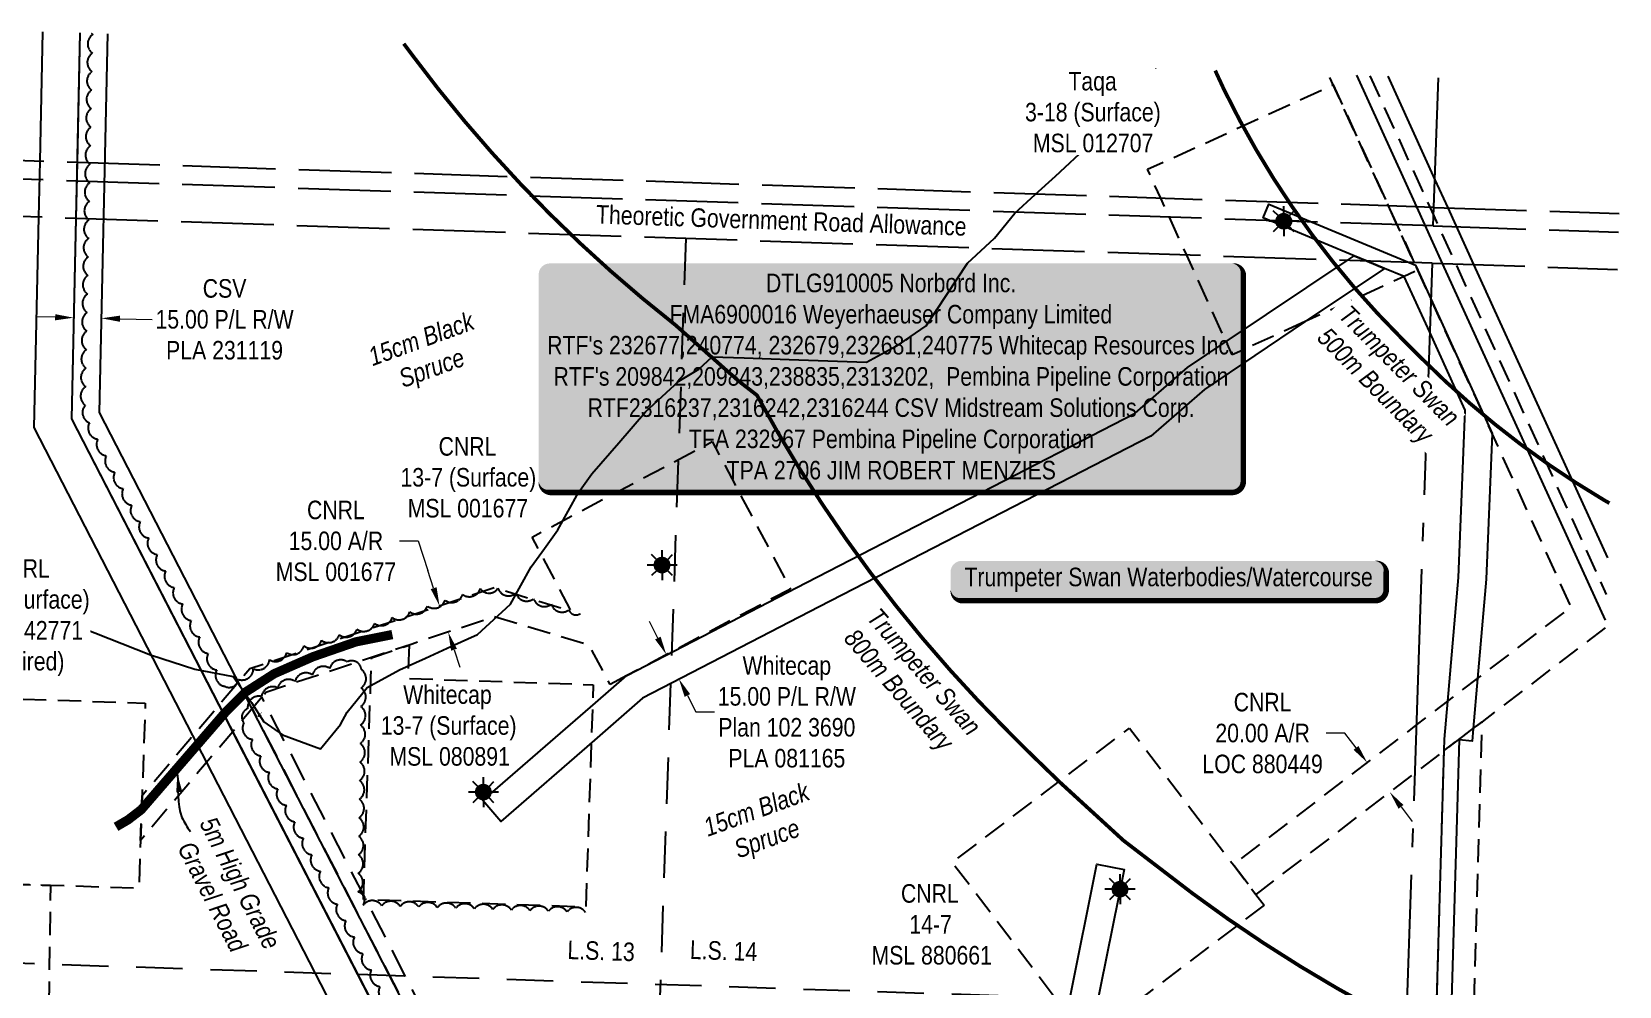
# Model space of a CAD drawing. Extents: x 348161 to 350530, y 6160682 to 6162839.
# Drawn here: x 348981 to 349838, y 6161262 to 6161777 of the extents above; entities that cross this region are included whole.
import ezdxf
from ezdxf.enums import TextEntityAlignment as Align

# ---------------------------------------------------------------- set-up
doc = ezdxf.new("R2010")
doc.units = 0
doc.header["$LTSCALE"] = 5
doc.header["$PDSIZE"] = 0.5
for name, pattern in [('0', [1, 1, 0]), ('DASHDOT2', [12.7, 6.35, -3.175, 0, -3.175]), ('foc-ACCESSROAD', [3.75, 2.5, -1.25]), ('foc-LSD', [8, 5, -3]), ('foc-QUARTERLINE', [33, 25, -3, 2, -3]), ('foc-UNSURVEYED', [12.5, 10, -2.5]), ('HIDDEN2', [4.7625, 3.175, -1.5875])]:
    doc.linetypes.add(name, pattern=pattern)
doc.layers.get('Defpoints').update_dxf_attribs({"color": 9})
for name, color, linetype in [('AS-ROADS', 254, 'Continuous'), ('AS-SURFACE IMPACT', 7, 'Continuous'), ('AS-WILDLIFE', 131, 'DASHDOT2'), ('AS-WILDLIFE-BLOCK', 131, 'Continuous'), ('C-RW', 13, 'Continuous'), ('F-AR', 190, 'foc-ACCESSROAD'), ('F-RW', 190, 'Continuous'), ('F-WS', 190, 'foc-ACCESSROAD'), ('F-WS-S', 190, 'Continuous'), ('L-QSEC', 8, 'foc-QUARTERLINE'), ('L-ROAD-T', 7, 'Continuous'), ('L-SECTION-LSD', 7, 'foc-LSD'), ('L-USEC', 7, 'foc-UNSURVEYED'), ('T-BUSH', 110, '0'), ('T-BUSH-T', 110, 'Continuous'), ('T-EXISTING TFA', 220, 'HIDDEN2'), ('WETLAND', 143, 'Continuous')]:
    doc.layers.add(name, color=color, linetype=linetype)
for name, color, linetype, lineweight in [('C-RW-T', 13, 'Continuous', 9), ('F-RW-T', 190, 'Continuous', 9), ('F-WS-T', 190, 'Continuous', 9), ('T-TEXT', 48, 'Continuous', 18)]:
    doc.layers.add(name, color=color, linetype=linetype, lineweight=lineweight)
for name, color, linetype, plot in [('HYBRID-CC', 171, 'Continuous', False), ('Z-DESCRIPTION', 4, 'Continuous', False), ('Z-ELEVATION', 2, 'Continuous', False), ('Z-MSPOINT', 7, 'Continuous', False), ('Z-POINTNUMBER', 6, 'Continuous', False)]:
    doc.layers.add(name, color=color, linetype=linetype, plot=plot)
doc.styles.add('100L', font='ARIALN.TTF', dxfattribs={"height": 11})
doc.styles.add('240', font='ARIALN.TTF', dxfattribs={"height": 30})
doc.styles.add('80', font='ARIALN.TTF', dxfattribs={"height": 10})
doc.styles.add('80CG', font='ARIALN.TTF', dxfattribs={"height": 10})
doc.styles.add('80L', font='ARIALN.TTF', dxfattribs={"height": 10})
doc.styles.get("Standard").update_dxf_attribs({"font": 'ARIALN.TTF'})
doc.dimstyles.new('Compass 5 000', dxfattribs={"dimscale": 5, "dimtxt": 9, "dimasz": 2, "dimexe": 0.2, "dimexo": 0.0625, "dimgap": 0.5, "dimtad": 0, "dimtih": 1, "dimtoh": 1, "dimzin": 0, "dimdsep": 46, "dimtxsty": '80CG', "dimcen": 0.1, "dimse1": 1, "dimse2": 1, "dimclrd": 256, "dimclrt": 256, "dimaunit": 1, "dimadec": 4, "dimazin": 0, "dimtfac": 0.06, "dimtofl": 0, "dimtmove": 0, "dimatfit": 1, "dimfxl": 0.2, "dimtolj": 1, "dimtzin": 0, "dimlwd": -1, "dimarcsym": 0})

# ---------------------------------------------------------------- blocks, each defined once
blk = doc.blocks.new('GAS')
h = blk.add_hatch(color=255)
h.dxf.hatch_style = 1
edge = h.paths.add_edge_path()
edge.add_arc((0, 0), 0.9, 0, 360)
for p, q in [((-0.81, 0), (-1.62, 0)), ((-0.57, 0.57), (-1.14, 1.14)), ((0, 0.81), (0, 1.62)), ((0.57, 0.57), (1.14, 1.14)), ((1.62, 0), (0.81, 0)), ((-0.57, -0.57), (-1.14, -1.14)), ((0, -0.81), (0, -1.62)), ((1.14, -1.14), (0.57, -0.57))]:
    blk.add_line(p, q)
blk.add_circle((0, 0), 0.8)
blk = doc.blocks.new('NEZD Point')
at = {"layer": 'Z-MSPOINT'}
blk.add_point((0, 0), dxfattribs=at)
at = {"layer": 'Z-DESCRIPTION', "flags": 8}
blk.add_attdef('DESCRIPTION', (0, 0), '', height=0.5, rotation=24, dxfattribs=at)
at = {"layer": 'Z-ELEVATION', "flags": 8}
blk.add_attdef('ELEVATION', (0, 0), '', height=0.5, rotation=45, dxfattribs=at)
at = {"layer": 'Z-POINTNUMBER', "flags": 8}
blk.add_attdef('NUMBER', (0, 0), '', height=0.5, dxfattribs=at)
blk = doc.blocks.new('*U437')
h = blk.add_hatch(color=255)
edge = h.paths.add_edge_path()
edge.add_line((-184, -62.5), (184, -62.5))
edge.add_arc((184, -56.5), 6, 270, 360)
edge.add_line((190, -56.5), (190, 55))
edge.add_arc((184, 55), 6, 0, 90)
edge.add_line((184, 61), (-184, 61))
edge.add_arc((-184, 55), 6, 90, 180)
edge.add_line((-190, 55), (-190, -56.5))
edge.add_arc((-184, -56.5), 6, 180, 270)
at = {"color": 44, "flags": 128}
blk.add_lwpolyline([(-184, -62.5, 3, 3, 0), (184, -62.5, 3, 3, 0.414214), (190, -56.5, 3, 3, 0), (190, 55, 3, 0, 0.414214), (184, 61, 0, 0, 0), (-184, 61, 0, 0, 0.414214), (-190, 55, 0, 0, 0), (-190, -56.5, 0, 3, 0.414214)], format="xyseb", close=True, dxfattribs=at)
at = {"color": 44, "style": '80'}
blk.add_attdef('ENTER_TEXT_001', (-35.99, -5), '', height=10, dxfattribs=at)
blk = doc.blocks.new('*D440')
at = {"layer": 'C-RW-T', "transparency": 16777216}
for p, q in [((348994, 6161622.7), (348984.01, 6161622.92)), ((349028.99, 6161621.93), (349046.28, 6161621.54))]:
    blk.add_line(p, q, dxfattribs=at)
for points in [[(348994.04, 6161624.37), (348993.97, 6161621.04), (349004, 6161622.48)], [(349029.03, 6161623.59), (349028.95, 6161620.26), (349018.99, 6161622.15)]]:
    blk.add_solid(points, dxfattribs=at)
at = {"layer": 'Defpoints', "color": 0, "transparency": 16777216}
for p in [(349004.72, 6161654.82), (349019.71, 6161654.49), (349018.99, 6161622.15)]:
    blk.add_point(p, dxfattribs=at)
at = {"layer": 'C-RW-T', "transparency": 16777216, "insert": (349085.37, 6161621.54), "char_height": 10, "attachment_point": 5, "style": '80CG'}
blk.add_mtext('\\A1;CSV\\P15.00 P/L R/W\\PPLA 231119', dxfattribs=at)
blk = doc.blocks.new('*D444')
at = {"layer": 'Defpoints', "color": 0, "transparency": 16777216}
for p in [(349737.87, 6161213.46), (349737.75, 6161209.14), (349745.74, 6161208.9)]:
    blk.add_point(p, dxfattribs=at)
at = {"layer": 'F-RW-T', "transparency": 16777216}
for p, q in [((349727.88, 6161213.75), (349717.88, 6161214.05)), ((349755.86, 6161212.93), (349765.86, 6161212.64))]:
    blk.add_line(p, q, dxfattribs=at)
for points in [[(349727.93, 6161215.42), (349727.83, 6161212.09), (349737.87, 6161213.46)], [(349755.91, 6161214.6), (349755.81, 6161211.26), (349745.87, 6161213.22)]]:
    blk.add_solid(points, dxfattribs=at)
at = {"layer": 'F-RW-T', "transparency": 16777216, "insert": (349679.15, 6161214.05), "char_height": 10, "attachment_point": 5, "style": '80CG'}
blk.add_mtext('\\A1;Taqa\\P8.00 P/L R/W\\PPlan 082 6667\\PPLA 012941', dxfattribs=at)
blk = doc.blocks.new('*D448')
at = {"layer": 'Defpoints', "color": 0, "transparency": 16777216}
for p in [(349201.27, 6161467.16), (349129.04, 6161443.25), (349133.75, 6161429.02)]:
    blk.add_point(p, dxfattribs=at)
at = {"layer": 'F-RW-T', "transparency": 16777216}
for p, q in [((349179.71, 6161502.08), (349189.71, 6161502.08)), ((349189.71, 6161502.08), (349194.99, 6161486.15)), ((349198.13, 6161476.65), (349194.99, 6161486.15)), ((349209.12, 6161443.43), (349212.27, 6161433.94))]:
    blk.add_line(p, q, dxfattribs=at)
for points in [[(349199.71, 6161477.18), (349196.55, 6161476.13), (349201.27, 6161467.16)], [(349210.71, 6161443.95), (349207.54, 6161442.91), (349205.98, 6161452.92)]]:
    blk.add_solid(points, dxfattribs=at)
at = {"layer": 'F-RW-T', "transparency": 16777216, "insert": (349145.43, 6161502.08), "char_height": 10, "attachment_point": 5, "style": '80CG'}
blk.add_mtext('\\A1;CNRL\\P15.00 A/R\\PMSL 001677', dxfattribs=at)
blk = doc.blocks.new('*D452')
at = {"layer": 'Defpoints', "color": 0, "transparency": 16777216}
for p in [(349535.08, 6161549.63), (349541.86, 6161536.45), (349330.38, 6161427.67)]:
    blk.add_point(p, dxfattribs=at)
at = {"layer": 'F-RW-T', "transparency": 16777216}
for p, q in [((349319.03, 6161449.74), (349314.45, 6161458.63)), ((349334.95, 6161418.78), (349339.53, 6161409.88)), ((349339.53, 6161409.88), (349349.53, 6161409.88))]:
    blk.add_line(p, q, dxfattribs=at)
for points in [[(349320.51, 6161450.5), (349317.55, 6161448.98), (349323.6, 6161440.85)], [(349336.44, 6161419.54), (349333.47, 6161418.01), (349330.38, 6161427.67)]]:
    blk.add_solid(points, dxfattribs=at)
at = {"layer": 'F-RW-T', "transparency": 16777216, "insert": (349388.61, 6161409.88), "char_height": 10, "attachment_point": 5, "style": '80CG'}
blk.add_mtext('\\A1;Whitecap\\P15.00 P/L R/W\\PPlan 102 3690\\PPLA 081165', dxfattribs=at)
blk = doc.blocks.new('*D453')
at = {"layer": 'Defpoints', "color": 0, "transparency": 16777216}
for p in [(349700.46, 6161381.66), (349701.61, 6161382.55), (349712.58, 6161365.77)]:
    blk.add_point(p, dxfattribs=at)
at = {"layer": 'F-RW-T', "transparency": 16777216}
for p, q in [((349689.48, 6161398.45), (349679.48, 6161398.45)), ((349695.55, 6161390.5), (349689.48, 6161398.45)), ((349719.81, 6161358.7), (349725.87, 6161350.75))]:
    blk.add_line(p, q, dxfattribs=at)
for points in [[(349696.87, 6161391.51), (349694.22, 6161389.49), (349701.61, 6161382.55)], [(349721.13, 6161359.71), (349718.48, 6161357.69), (349713.74, 6161366.65)]]:
    blk.add_solid(points, dxfattribs=at)
at = {"layer": 'F-RW-T', "transparency": 16777216, "insert": (349645.17, 6161398.45), "char_height": 10, "attachment_point": 5, "style": '80CG'}
blk.add_mtext('\\A1;CNRL\\P20.00 A/R\\PLOC 880449', dxfattribs=at)
blk = doc.blocks.new('*U459')
h = blk.add_hatch(color=255)
edge = h.paths.add_edge_path()
edge.add_line((-111.5, -11.5), (111.5, -11.5))
edge.add_arc((111.5, -5.5), 6, 270, 360)
edge.add_line((117.5, -5.5), (117.5, 4))
edge.add_arc((111.5, 4), 6, 0, 90)
edge.add_line((111.5, 10), (-111.5, 10))
edge.add_arc((-111.5, 4), 6, 90, 180)
edge.add_line((-117.5, 4), (-117.5, -5.5))
edge.add_arc((-111.5, -5.5), 6, 180, 270)
at = {"color": 131, "flags": 128}
blk.add_lwpolyline([(-111.5, -11.5, 3, 3, 0), (111.5, -11.5, 3, 3, 0.414214), (117.5, -5.5, 3, 3, 0), (117.5, 4, 3, 0, 0.414214), (111.5, 10, 0, 0, 0), (-111.5, 10, 0, 0, 0.414214), (-117.5, 4, 0, 0, 0), (-117.5, -5.5, 0, 3, 0.414214)], format="xyseb", close=True, dxfattribs=at)
at = {"color": 131, "style": '80'}
blk.add_attdef('ENTER_TEXT_001', (-35.99, -5), '', height=10, dxfattribs=at)

msp = doc.modelspace()

# ---------------------------------------------------------------- linework, layer by layer
at = {"layer": 'AS-ROADS', "const_width": 4.999, "flags": 128}
msp.add_lwpolyline([(349026.835, 6161347.929), (349033.375, 6161351.743), (349040.431, 6161357.164), (349085.958, 6161409.844), (349096.582, 6161420.519), (349112.14, 6161430.496), (349133.096, 6161439.674), (349156.293, 6161447.696), (349175.841, 6161451.619)], dxfattribs=at)
at = {"layer": 'AS-WILDLIFE', "const_width": 2, "flags": 128}
for points in [[(349821.143, 6161198.198), (349820.638, 6161198.369), (349797.758, 6161206.893), (349775.148, 6161216.111), (349752.831, 6161226.015), (349730.826, 6161236.596), (349726.83, 6161238.593), (349706.05, 6161249.361), (349685.593, 6161260.733), (349665.479, 6161272.698), (349645.723, 6161285.247), (349626.343, 6161298.368), (349607.355, 6161312.051), (349570.179, 6161340.528), (349535.644, 6161372.155), (349518.854, 6161388.46), (349507.865, 6161399.449), (349492.026, 6161415.708), (349476.666, 6161432.42), (349461.798, 6161449.571), (349447.433, 6161467.146), (349433.585, 6161485.131), (349420.265, 6161503.51), (349407.484, 6161522.268), (349395.253, 6161541.389), (349383.582, 6161560.857), (349372.48, 6161580.655), (349362.538, 6161588.364), (349328.343, 6161618.656), (349310.776, 6161632.861), (349293.635, 6161647.579), (349276.936, 6161662.797), (349260.694, 6161678.501), (349244.923, 6161694.677), (349229.636, 6161711.312), (349214.847, 6161728.391), (349200.568, 6161745.9), (349186.813, 6161763.822), (349182.01, 6161770.225)], [(349619.616, 6161755.732), (349624.386, 6161745.459), (349632.73, 6161729.1), (349641.673, 6161713.062), (349651.204, 6161697.365), (349661.309, 6161682.032), (349671.974, 6161667.083), (349683.185, 6161652.539), (349694.927, 6161638.42), (349707.182, 6161624.744), (349719.936, 6161611.532), (349730.925, 6161600.543), (349743.763, 6161588.156), (349757.035, 6161576.235), (349770.724, 6161564.795), (349784.812, 6161553.851), (349799.281, 6161543.417), (349814.114, 6161533.505), (349829.291, 6161524.129), (349832.205, 6161522.47)]]:
    msp.add_lwpolyline(points, dxfattribs=at)
at = {"layer": 'C-RW', "flags": 128}
for points in [[(349007.406, 6161776.008), (349002.792, 6161567.945), (349353.12, 6160887.919), (349516.744, 6160853.958), (349585.092, 6160762.825), (349747.609, 6160761.905), (349747.777, 6160766.903), (349806.392, 6160766.571)], [(349806.733, 6160776.567), (349592.622, 6160777.779), (349525.341, 6160867.49), (349363.174, 6160901.148), (349017.87, 6161571.424), (349022.395, 6161775.511)]]:
    msp.add_lwpolyline(points, dxfattribs=at)
at = {"layer": 'F-AR', "flags": 128}
for points in [[(349829.879, 6161455.252), (349763.502, 6161404.614), (349758.78, 6161401.011), (349743.039, 6161389.002), (349727.174, 6161376.9), (349641.479, 6161311.523), (349629.386, 6161327.445), (349728.055, 6161402.718), (349745.007, 6161415.651), (349761.136, 6161427.956), (349811.624, 6161466.473), (349768.939, 6161560.098), (349735.894, 6161632.578), (349728.845, 6161648.042), (349727.579, 6161650.819), (349726.974, 6161652.146), (349713.001, 6161682.791), (349683.224, 6161748.104), (349680.668, 6161753.71)], [(349702.995, 6161752.97), (349735.324, 6161682.053), (349737.424, 6161677.44), (349749.294, 6161651.407), (349830.494, 6161473.287)], [(349723.154, 6160747.1), (349724.764, 6160795.027), (349725.099, 6160805.024), (349726.509, 6160847.017), (349731.104, 6160983.795), (349731.202, 6160986.789), (349734.232, 6161089.72), (349743.039, 6161389.002), (349758.78, 6161401.011), (349763.502, 6161404.614), (349751.188, 6160986.158), (349746.493, 6160846.354), (349745.102, 6160804.911), (349744.766, 6160794.913), (349744.498, 6160786.917), (349744.162, 6160776.921), (349743.138, 6160746.439)]]:
    msp.add_lwpolyline(points, dxfattribs=at)
msp.add_lwpolyline([(348986.796, 6160976.959), (348966.808, 6160977.524), (348971.469, 6161316.975), (348991.456, 6161316.313), (348986.796, 6160976.959)], close=True, dxfattribs=at)
at = {"layer": 'F-RW'}
for points in [[(349397.623, 6160757.871), (349345.205, 6160859.615), (349268.002, 6161009.46), (349261.219, 6161022.626), (349258.697, 6161027.52), (349254.254, 6161036.145), (349075.734, 6161382.671), (349068.302, 6161397.098), (348982.69, 6161563.307), (348985.204, 6161676.708), (348985.873, 6161706.87), (348987.421, 6161776.67)], [(349007.406, 6161776.008), (349005.858, 6161706.207), (349005.189, 6161676.045), (349002.792, 6161567.945), (349082.29, 6161413.609), (349089.721, 6161399.182), (349270.394, 6161048.471), (349274.84, 6161039.844), (349277.36, 6161034.952), (349284.144, 6161021.784), (349368.087, 6160858.858), (349420.505, 6160757.113)], [(348910.9, 6160773.974), (349036.439, 6160869.839), (349144.644, 6160952.476), (349169.958, 6160971.767), (349536.341, 6161251.602), (349541.137, 6161255.266), (349555.722, 6161327.803), (349570.424, 6161324.847), (349554.724, 6161246.775), (349545.409, 6161239.661), (349168.468, 6160951.802), (349060.12, 6160869.054), (348934.585, 6160773.19)]]:
    msp.add_lwpolyline(points, dxfattribs=at)
at = {"layer": 'F-RW', "flags": 128}
for points in [[(349830.018, 6161459.337), (349742.251, 6161651.641), (349736.941, 6161663.275), (349728.264, 6161682.287), (349695.897, 6161753.205)], [(349712.634, 6161752.651), (349738.088, 6161696.879), (349745.003, 6161681.733), (349758.989, 6161651.085), (349831.164, 6161492.944)], [(349734.232, 6161089.72), (349743.039, 6161389.002), (349743.224, 6161395.245), (349745.007, 6161415.651), (349750.837, 6161482.36), (349754.431, 6161572.642), (349735.282, 6161614.643), (349721.519, 6161644.676), (349710.913, 6161649.088), (349701.532, 6161652.986), (349694.503, 6161655.913), (349645.424, 6161676.322), (349648.494, 6161683.708), (349724.163, 6161652.239), (349727.579, 6161650.819), (349728.845, 6161648.042), (349735.894, 6161632.578), (349768.939, 6161560.098), (349765.806, 6161481.408), (349761.136, 6161427.956), (349758.78, 6161401.011), (349758.183, 6161394.169), (349751.211, 6161394.778), (349739.195, 6160986.537)]]:
    msp.add_lwpolyline(points, dxfattribs=at)
at = {"layer": 'F-WS', "flags": 128}
for points in [[(349668.195, 6161620.379), (349628.783, 6161602.421), (349625.529, 6161609.558), (349604.261, 6161656.201), (349590.289, 6161686.846), (349583.162, 6161702.484), (349683.224, 6161748.104), (349713.001, 6161682.791), (349726.974, 6161652.146), (349727.579, 6161650.819), (349728.845, 6161648.042), (349721.519, 6161644.676), (349668.195, 6161620.379)], [(349302.345, 6161429.504), (349293.305, 6161424.703), (349282.113, 6161445.839), (349230.992, 6161461.2), (349186.512, 6161446.478), (349166.277, 6161439.782), (349107.688, 6161420.391), (349040.061, 6161340.562), (349040.891, 6161364.74), (349098.972, 6161433.301), (349230.774, 6161476.924), (349272.251, 6161464.46), (349251.198, 6161504.219), (349348.384, 6161555.682), (349390.491, 6161476.167), (349302.345, 6161429.504)], [(349184.89, 6161445.836), (349184.287, 6161427.944), (349284.211, 6161424.564), (349283.861, 6161414.227), (349283.177, 6161394.007), (349280.156, 6161304.659), (349160.25, 6161308.714), (349164.303, 6161428.62), (349164.655, 6161439.139), (349184.89, 6161445.836)], [(348971.469, 6161316.975), (348919.272, 6161318.703), (348921.135, 6161373.023), (348921.66, 6161388.332), (348922.698, 6161418.618), (349042.602, 6161414.648), (349040.891, 6161364.74), (349040.061, 6161340.562), (349039.176, 6161314.732), (348991.456, 6161316.313), (348971.469, 6161316.975)], [(349645.953, 6161305.63), (349550.36, 6161233.143), (349545.409, 6161239.661), (349539.934, 6161246.87), (349536.341, 6161251.602), (349477.803, 6161328.683), (349573.396, 6161401.171), (349629.386, 6161327.445), (349641.479, 6161311.523), (349645.953, 6161305.63)]]:
    msp.add_lwpolyline(points, close=True, dxfattribs=at)
at = {"layer": 'L-QSEC'}
for p, q in [((349737.216, 6161671.931), (349739.94, 6161751.747)), ((349736.551, 6161651.83), (349705.716, 6160747.677))]:
    msp.add_line(p, q, dxfattribs=at)
at = {"layer": 'L-SECTION-LSD'}
msp.add_line((348917.821, 6161276.336), (349722.837, 6161249.712), dxfattribs=at)
at = {"layer": 'L-SECTION-LSD', "flags": 128}
msp.add_lwpolyline([(349334.08, 6161665.148), (349306.579, 6160860.912)], dxfattribs=at)
at = {"layer": 'L-USEC'}
for p, q in [((349737.549, 6161681.986), (348932.606, 6161708.622)), ((349737.216, 6161671.931), (348932.297, 6161698.566)), ((349736.551, 6161651.83), (348931.608, 6161678.466)), ((349737.55, 6161681.986), (349837.504, 6161678.676)), ((349737.217, 6161671.931), (349837.171, 6161668.621)), ((349736.551, 6161651.83), (349836.505, 6161648.52))]:
    msp.add_line(p, q, dxfattribs=at)
at = {"layer": 'T-BUSH', "flags": 128}
for points in [[(349013.542, 6161775.805, 0.0390113), (349014.262, 6161775.184, 0.5205671), (349014.046, 6161765.189, 0.5205671), (349013.845, 6161755.193, 0.5205671), (349013.643, 6161745.198, 0.5205671), (349013.441, 6161735.202, 0.5205671), (349013.239, 6161725.207, 0.5205671), (349013.037, 6161715.211, 0.5205671), (349012.835, 6161705.216, 0.5205671), (349012.633, 6161695.22, 0.5205671), (349012.432, 6161685.225, 0.5205671), (349012.23, 6161675.229, 0.5205671), (349012.028, 6161665.234, 0.5205671), (349011.826, 6161655.238, 0.5205671), (349011.624, 6161645.243, 0.5205671), (349011.422, 6161635.247, 0.5205671), (349011.22, 6161625.252, 0.5205671), (349011.018, 6161615.256, 0.5205671), (349010.817, 6161605.26, 0.5205671), (349010.615, 6161595.265, 0.5205671), (349010.413, 6161585.269, 0.5205671), (349010.211, 6161575.274, 0.5205671), (349012.444, 6161565.843, 0.5205671), (349017.023, 6161556.956, 0.5205671), (349021.602, 6161548.068, 0.5205671), (349026.181, 6161539.181, 0.5205671), (349030.76, 6161530.294, 0.5205671), (349035.339, 6161521.406, 0.5205671), (349039.918, 6161512.519, 0.5205671), (349044.497, 6161503.632, 0.5205671), (349049.076, 6161494.745, 0.5205671), (349053.655, 6161485.857, 0.5205671), (349058.234, 6161476.97, 0.5205671), (349062.813, 6161468.083, 0.5205671), (349067.392, 6161459.195, 0.5205671), (349071.971, 6161450.308, 0.5205671), (349076.55, 6161441.421, 0.5205671), (349081.129, 6161432.533, 0.5205671), (349085.708, 6161423.646, 0.5205671), (349092.76, 6161427.453, 0.5205671), (349100.89, 6161433.186, 0.5205671), (349109.611, 6161438.073, 0.5205671), (349118.861, 6161441.846, 0.5205671), (349128.165, 6161445.504, 0.5205671), (349137.696, 6161448.517, 0.5205671), (349147.242, 6161451.49, 0.5205671), (349156.771, 6161454.512, 0.5205671), (349166.269, 6161457.634, 0.5205671), (349175.766, 6161460.756, 0.5205671), (349185.264, 6161463.878, 0.5205671), (349194.762, 6161467, 0.5205671), (349204.259, 6161470.122, 0.5205671), (349213.757, 6161473.243, 0.5205671), (349223.255, 6161476.365, 0.5205671), (349232.824, 6161476.546, 0.5205671), (349242.462, 6161473.889, 0.5205671), (349252.012, 6161470.935, 0.5205671), (349261.553, 6161467.947, 0.5205671), (349271.093, 6161464.958, 0.5205671), (349277.309, 6161463.011)], [(349280.04, 6161301.748, 0.5205671), (349270.048, 6161302.079, 0.5205671), (349260.056, 6161302.409, 0.5205671), (349250.064, 6161302.74, 0.5205671), (349240.072, 6161303.07, 0.5205671), (349230.079, 6161303.401, 0.5205671), (349220.087, 6161303.731, 0.5205671), (349210.095, 6161304.061, 0.5205671), (349200.103, 6161304.392, 0.5205671), (349190.111, 6161304.722, 0.5205671), (349180.119, 6161305.053, 0.5205671), (349170.127, 6161305.383, 0.5205671), (349160.135, 6161305.714, 0.5205671), (349157.307, 6161312.868, 0.5205671), (349157.464, 6161322.864, 0.5205671), (349157.62, 6161332.861, 0.5205671), (349157.776, 6161342.857, 0.5205671), (349157.932, 6161352.853, 0.5205671), (349158.089, 6161362.85, 0.5205671), (349158.245, 6161372.846, 0.5205671), (349158.401, 6161382.842, 0.5205671), (349158.558, 6161392.839, 0.5205671), (349158.714, 6161402.835, 0.5205671), (349158.87, 6161412.831, 0.5205671), (349159.026, 6161422.828, 0.5205671), (349159.183, 6161432.824, 0.5205671), (349151.437, 6161436.897, 0.5205671), (349142.076, 6161433.388, 0.5205671), (349132.714, 6161429.878, 0.5205671), (349123.353, 6161426.368, 0.5205671), (349113.992, 6161422.858, 0.5205671), (349105.317, 6161418.206, 0.5205671), (349097.822, 6161411.59, 0.5205671), (349095.775, 6161403.952, 0.5205671), (349100.361, 6161395.068, 0.5205671), (349104.946, 6161386.184, 0.5205671), (349109.532, 6161377.3, 0.5205671), (349114.118, 6161368.417, 0.5205671), (349118.704, 6161359.533, 0.5205671), (349123.29, 6161350.649, 0.5205671), (349127.876, 6161341.765, 0.5205671), (349132.461, 6161332.882, 0.5205671), (349137.047, 6161323.998, 0.5205671), (349141.633, 6161315.114, 0.5205671), (349146.219, 6161306.23, 0.5205671), (349150.805, 6161297.347, 0.5205671), (349155.391, 6161288.463, 0.5205671), (349159.976, 6161279.579, 0.5205671), (349164.562, 6161270.695, 0.5205671), (349169.148, 6161261.812, 0.5205671), (349173.734, 6161252.928, 0.5205671), (349178.32, 6161244.044, 0.5205671), (349182.906, 6161235.16, 0.5205671), (349187.491, 6161226.276, 0.5205671), (349192.077, 6161217.393, 0.5205671), (349196.663, 6161208.509, 0.5205671), (349201.249, 6161199.625, 0.5205671), (349205.835, 6161190.741, 0.5205671), (349210.421, 6161181.858, 0.5205671), (349215.006, 6161172.974, 0.5205671), (349219.592, 6161164.09, 0.5205671), (349224.178, 6161155.206, 0.5205671), (349228.764, 6161146.323, 0.5205671), (349233.35, 6161137.439, 0.5205671), (349237.936, 6161128.555, 0.5205671), (349242.521, 6161119.671, 0.5205671), (349247.107, 6161110.788, 0.5205671), (349251.693, 6161101.904, 0.5205671), (349256.279, 6161093.02, 0.5205671), (349260.865, 6161084.136, 0.5205671), (349265.451, 6161075.253, 0.5205671), (349270.036, 6161066.369, 0.5205671), (349274.622, 6161057.485, 0.5205671), (349279.208, 6161048.601, 0.5205671), (349285.637, 6161047.639, 0.5205671), (349293.673, 6161053.586, 0.5205671), (349301.709, 6161059.533, 0.5205671), (349309.745, 6161065.481, 0.5205671), (349317.781, 6161071.428, 0.5205671), (349325.759, 6161077.453, 0.5205671), (349333.69, 6161083.54, 0.5205671), (349341.621, 6161089.627, 0.5205671), (349349.552, 6161095.714, 0.5205671), (349357.483, 6161101.8, 0.5205671), (349365.414, 6161107.887, 0.5205671), (349373.346, 6161113.974, 0.5205671), (349381.277, 6161120.061, 0.5205671), (349389.208, 6161126.147, 0.5205671), (349397.139, 6161132.234, 0.5205671), (349405.07, 6161138.321, 0.5205671), (349413.001, 6161144.408, 0.5205671), (349420.932, 6161150.494, 0.5205671), (349428.863, 6161156.581, 0.5205671), (349436.794, 6161162.668, 0.5205671), (349444.725, 6161168.755, 0.5205671), (349452.656, 6161174.842, 0.5205671), (349460.029, 6161180.5, 0.5205671)]]:
    msp.add_lwpolyline(points, format="xyb", dxfattribs=at)
at = {"layer": 'WETLAND', "flags": 128}
msp.add_lwpolyline([(348980.344, 6161466.673), (349000.832, 6161455.759), (349007.734, 6161455.523), (349045.369, 6161440.631), (349069.343, 6161433.014), (349089.945, 6161428.912), (349099.929, 6161414.994), (349106.548, 6161404.595), (349116.697, 6161397.47), (349137.169, 6161389.996), (349147.884, 6161403.179), (349151.522, 6161409.836), (349162.254, 6161423.041), (349179.794, 6161432.63), (349193.796, 6161438.949), (349207.806, 6161445.271), (349221.823, 6161451.596), (349239.63, 6161468.016), (349250.66, 6161488.106), (349257.91, 6161498.104), (349265.167, 6161508.11), (349276.237, 6161528.267), (349283.51, 6161538.298), (349297.958, 6161554.957), (349312.425, 6161571.639), (349330.385, 6161588.225), (349341.048, 6161594.748), (349348.244, 6161601.392), (349365.611, 6161600.798), (349389.925, 6161599.965), (349431.607, 6161598.538), (349449.393, 6161608.273), (349463.718, 6161618.135), (349474.863, 6161635.027), (349486.024, 6161651.943), (349500.537, 6161665.302), (349511.581, 6161678.795), (349522.487, 6161688.835), (349533.402, 6161698.884), (349551.615, 6161715.65), (349566.204, 6161729.081), (349581.127, 6161749.494), (349587.925, 6161756.781)], dxfattribs=at)

# ---------------------------------------------------------------- block references
at = {"layer": 'AS-SURFACE IMPACT'}
ref = msp.add_blockref('*U437', (349444.769, 6161590.753), dxfattribs=at)
ref.add_attrib('ENTER_TEXT_001', 'DTLG910005 Norbord Inc.', (349377.331, 6161636.213), dxfattribs={"layer": '0', "color": 44, "height": 10, "style": '80'})
ref.add_attrib('ENTER_TEXT_002', 'FMA6900016 Weyerhaeuser Company Limited', (349325.315, 6161619.369), dxfattribs={"layer": '0', "color": 44, "height": 10, "style": '80'})
ref.add_attrib('ENTER_TEXT_003', "RTF's 232677,240774, 232679,232681,240775 Whitecap Resources Inc.", (349259.333, 6161602.662), dxfattribs={"layer": '0', "color": 44, "height": 10, "style": '80'})
ref.add_attrib('ENTER_TEXT_004', "RTF's 209842,209843,238835,2313202,  Pembina Pipeline Corporation", (349262.754, 6161585.818), dxfattribs={"layer": '0', "color": 44, "height": 10, "style": '80'})
ref.add_attrib('ENTER_TEXT_005', 'RTF2316237,2316242,2316244 CSV Midstream Solutions Corp.', (349281.158, 6161568.974), dxfattribs={"layer": '0', "color": 44, "height": 10, "style": '80'})
ref.add_attrib('ENTER_TEXT_006', 'TFA 232967 Pembina Pipeline Corporation', (349335.816, 6161552.13), dxfattribs={"layer": '0', "color": 44, "height": 10, "style": '80'})
ref.add_attrib('ENTER_TEXT_007', 'TPA 2706 JIM ROBERT MENZIES', (349356.12, 6161535.286), dxfattribs={"layer": '0', "color": 44, "height": 10, "style": '80'})
at = {"layer": 'AS-WILDLIFE-BLOCK', "color": 2}
ref = msp.add_blockref('*U459', (349594.384, 6161481.361), dxfattribs=dict(at, xscale=0.99974, yscale=0.99974, zscale=0.99974))
ref.add_attrib('ENTER_TEXT_001', 'Trumpeter Swan Waterbodies/Watercourse', (349484.371, 6161477.661), dxfattribs={"layer": '0', "color": 131, "height": 9.9974, "style": '80'})
at = {"layer": 'F-WS-S', "color": 0, "xscale": 5.000000000000038, "yscale": 5.000000000000038, "zscale": 5.000000000000038}
for p in [(349656.567, 6161674.491), (349224.952, 6161366.654), (349568.276, 6161314.295)]:
    msp.add_blockref('GAS', p, dxfattribs=at)
at = {"layer": 'F-WS-S', "xscale": 5.000000000000038, "yscale": 5.000000000000038, "zscale": 5.000000000000038}
msp.add_blockref('GAS', (349321.302, 6161489.091), dxfattribs=at)
at = {"layer": 'HYBRID-CC', "color": 5}
ref = msp.add_blockref('NEZD Point', (349103.908, 6161407.759), dxfattribs=at)
ref.add_attrib('ELEVATION', '000.000', (349103.908, 6161407.759), dxfattribs={"layer": 'Z-ELEVATION', "height": 0.5, "rotation": 45})
ref.add_attrib('NUMBER', '6000', (349103.908, 6161407.759), dxfattribs={"layer": 'Z-POINTNUMBER', "height": 0.5})
ref.add_attrib('DESCRIPTION', 'X22', (349103.908, 6161407.759), dxfattribs={"layer": 'Z-DESCRIPTION', "height": 0.5, "rotation": 24})

# ---------------------------------------------------------------- texts
at = {"layer": 'AS-WILDLIFE', "insert": (349454.225, 6161426.326), "char_height": 9.99755, "attachment_point": 5, "rotation": 310.922827, "style": '240'}
msp.add_mtext_dynamic_manual_height_columns('{\\fArial Narrow|b0|i1|c0|p34; Trumpeter Swan\\P800m Boundary}', width=87.67844, gutter_width=45, heights=[0], dxfattribs=at)
at = {"layer": 'F-WS-T', "char_height": 9.99755, "attachment_point": 1, "style": '80L'}
for s, width, insert in [('\\pi21.217;CNRL\\P\\pi0.67319;13-7 (Surface)\\P\\pi4.5365;MSL 001677', 72.62496, (349179.585, 6161558.081)), ('\\pi12.754;Whitecap\\P\\pi0.67319;13-7 (Surface)\\P\\pi5.3242;MSL 080891', 72.62496, (349168.968, 6161424.246)), ('\\pi16.377;CNRL\\P\\pi20.898;14-7\\P\\pi0.48392;MSL 880661', 62.94447, (349433.768, 6161317.014))]:
    msp.add_mtext_dynamic_manual_height_columns(s, width=width, gutter_width=50.012, heights=[0], dxfattribs=dict(at, insert=insert))
at = {"layer": 'L-ROAD-T', "style": '80L'}
msp.add_text('Theoretic Government Road Allowance', height=9.9974, rotation=358.104754, dxfattribs=at).set_placement((349385.611, 6161674.954), align=Align.MIDDLE_CENTER)
at = {"layer": 'T-BUSH-T', "char_height": 9.99755, "attachment_point": 1, "rotation": 20, "style": '100L'}
for insert in [(349160.961, 6161605.4), (349341.771, 6161351.626)]:
    msp.add_mtext_dynamic_manual_height_columns('\\pi0.90637;{\\fArial Narrow|b0|i1|c0|p34;15cm Black \\P\\pi12.367;Spruce}', width=59.92265, gutter_width=55, heights=[0], dxfattribs=dict(at, insert=insert))
at = {"layer": 'T-TEXT', "insert": (349080.277, 6161354.829), "char_height": 9.99755, "attachment_point": 1, "rotation": 297.256136, "style": '100L'}
msp.add_mtext_dynamic_manual_height_columns('\\pi0.45843;{\\fArial Narrow|b0|i1|c0|p34;5m High Grade \\P\\pi6.8757;Gravel Road}', width=77.49427, gutter_width=55, heights=[0], dxfattribs=at)

# ---------------------------------------------------------------- dimensions: what is measured, and where the dimension line sits
at = {"layer": 'C-RW-T', "color": 2}
dim = msp.add_linear_dim(base=(349018.994, 6161622.148), p1=(349004.719, 6161654.822), p2=(349019.711, 6161654.49), angle=358.729833, text='CSV\\P15.00 P/L R/W\\PPLA 231119', dimstyle='Compass 5 000', override={"dimtfill": 0}, dxfattribs=at)
dim.commit()
dim.dimension.update_dxf_attribs({"geometry": '*D440', "text_midpoint": (349085.367, 6161621.543), "dimtype": 161})
at = {"layer": 'F-RW-T'}
dim = msp.add_linear_dim(base=(349330.381, 6161427.67), p1=(349535.079, 6161549.625), p2=(349541.856, 6161536.45), angle=297.220675, text='Whitecap\\P15.00 P/L R/W\\PPlan 102 3690\\PPLA 081165', dimstyle='Compass 5 000', dxfattribs=at)
dim.commit()
dim.dimension.update_dxf_attribs({"geometry": '*D452', "text_midpoint": (349388.615, 6161409.885), "dimtype": 161})
dim = msp.add_linear_dim(base=(349201.27, 6161467.159), p1=(349133.747, 6161429.015), p2=(349129.035, 6161443.252), angle=108.31308, text='CNRL\\P15.00 A/R\\PMSL 001677', dimstyle='Compass 5 000', override={"dimtmove": 1}, dxfattribs=at)
dim.commit()
dim.dimension.update_dxf_attribs({"geometry": '*D448', "text_midpoint": (349170.558, 6161502.078), "dimtype": 161})
for p1, p2, distance, text, picture, middle in [((349712.582, 6161365.767), (349700.455, 6161381.663), -1.457, 'CNRL\\P20.00 A/R\\PLOC 880449', '*D453', (349645.169, 6161398.448)), ((349745.74, 6161208.903), (349737.746, 6161209.138), -4.323, 'Taqa\\P8.00 P/L R/W\\PPlan 082 6667\\PPLA 012941', '*D444', (349679.147, 6161214.047))]:
    dim = msp.add_aligned_dim(p1=p1, p2=p2, distance=distance, text=text, dimstyle='Compass 5 000', dxfattribs=at)
    dim.commit()
    dim.dimension.update_dxf_attribs({"geometry": picture, "text_midpoint": middle})

# ---------------------------------------------------------------- leaders
at = {"layer": 'T-TEXT', "path_type": 1}
msp.add_leader([(349059.88, 6161376.626), (349062.411, 6161353.052), (349066.765, 6161345.261)], dimstyle='Compass 5 000', override={"dimgap": 0.5, "dimtad": 0}, dxfattribs=at)

# ---------------------------------------------------------------- next in the draw order: texts
at = {"layer": 'AS-WILDLIFE', "insert": (349710.887, 6161590.794), "char_height": 9.99755, "attachment_point": 5, "rotation": 315.001722, "style": '240', "bg_fill": 3, "box_fill_scale": 1.15, "bg_fill_color": 256, "bg_fill_true_color": 256, "bg_fill_transparency": 0}
msp.add_mtext_dynamic_manual_height_columns('{\\fArial Narrow|b0|i1|c0|p34; Trumpeter Swan\\P500m Boundary}', width=87.67844, gutter_width=45, heights=[0], dxfattribs=at)
at = {"layer": 'F-WS-T', "char_height": 9.99755, "attachment_point": 1, "style": '80L', "bg_fill": 3, "box_fill_scale": 1.15, "bg_fill_color": 256, "bg_fill_true_color": 256, "bg_fill_transparency": 0}
for s, width, insert in [('\\pi23.655;Taqa\\P\\pi0.28734;3-18 (Surface)\\P\\pi4.536;MSL 012707', 72.62387, (349516.764, 6161755.025)), ('\\pi21.217;CNRL\\P\\pi0.67319;13-7 (Surface)\\P\\pi5.3242;MSL 942771\\P\\pi13.777;(Expired)', 72.62496, (348938.784, 6161492.247))]:
    msp.add_mtext_dynamic_manual_height_columns(s, width=width, gutter_width=50.012, heights=[0], dxfattribs=dict(at, insert=insert))
at = {"layer": 'L-SECTION-LSD', "char_height": 9.9974, "attachment_point": 1, "rotation": 358.105754, "style": '100L', "bg_fill": 3, "box_fill_scale": 1.5, "bg_fill_color": 256, "bg_fill_transparency": 0}
for s, width, insert in [('\\pi1.8979;L.S. 13', 36.83422, (349268.589, 6161286.712)), ('L.S. 14', 36.9982, (349336.531, 6161286.712))]:
    msp.add_mtext_dynamic_manual_height_columns(s, width=width, gutter_width=55, heights=[0], dxfattribs=dict(at, insert=insert))

# ---------------------------------------------------------------- next in the draw order: linework, layer by layer
at = {"layer": 'F-RW'}
msp.add_lwpolyline([(349284.799, 6161394.649), (349234.391, 6161350.862), (349224.674, 6161362.047), (349285.482, 6161414.869), (349302.345, 6161429.504), (349399.192, 6161479.728), (349576.468, 6161570.916), (349604.752, 6161595.595), (349625.529, 6161609.558), (349690.686, 6161653.345), (349694.503, 6161655.913), (349701.533, 6161652.986), (349710.913, 6161649.088), (349668.195, 6161620.379), (349613.791, 6161583.818), (349584.851, 6161558.566), (349405.988, 6161466.562), (349310.808, 6161417.242), (349284.799, 6161394.649)], close=True, dxfattribs=at)
at = {"layer": 'T-EXISTING TFA', "flags": 128}
msp.add_lwpolyline([(349282.508, 6161057.73), (349288.561, 6161062.353), (349105.464, 6161417.766), (349100.219, 6161411.574)], close=True, dxfattribs=at)

doc.saveas('drawing.dxf')
